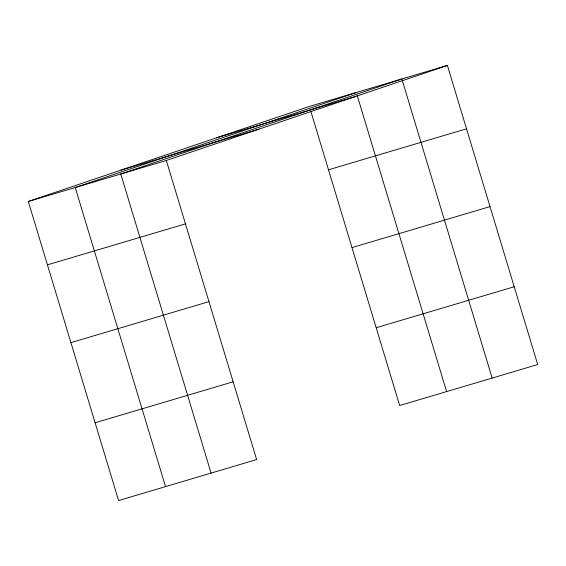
<?xml version="1.0" encoding="UTF-8"?>
<svg xmlns="http://www.w3.org/2000/svg" width="566" height="566" viewBox="0 0 566 566"><rect width="100%" height="100%" fill="white"/><g stroke="black" fill="none" stroke-linecap="round" stroke-linejoin="round"><path stroke-width="0.85" d="M447.402 65.444L166.333 160.475L256.631 459.564L118.598 500.556L28.3 201.468L309.369 106.436L447.402 65.444L537.7 364.532L399.667 405.525L310.897 111.502M356.297 92.499L75.228 187.53L165.534 486.618M216.615 137.793L354.649 96.807M121.053 170.104L259.087 129.119M28.3 201.468L166.333 160.475M328.506 169.807L466.533 128.815M47.431 264.846L185.464 223.853M351.988 247.597L490.022 206.604M70.92 342.628L208.953 301.636M376.185 327.735L514.218 286.743M95.116 422.774L233.15 381.781M492.151 378.06L401.853 78.971L120.777 174.003L211.083 473.091M357.068 95.031L446.602 391.587"/></g></svg>
